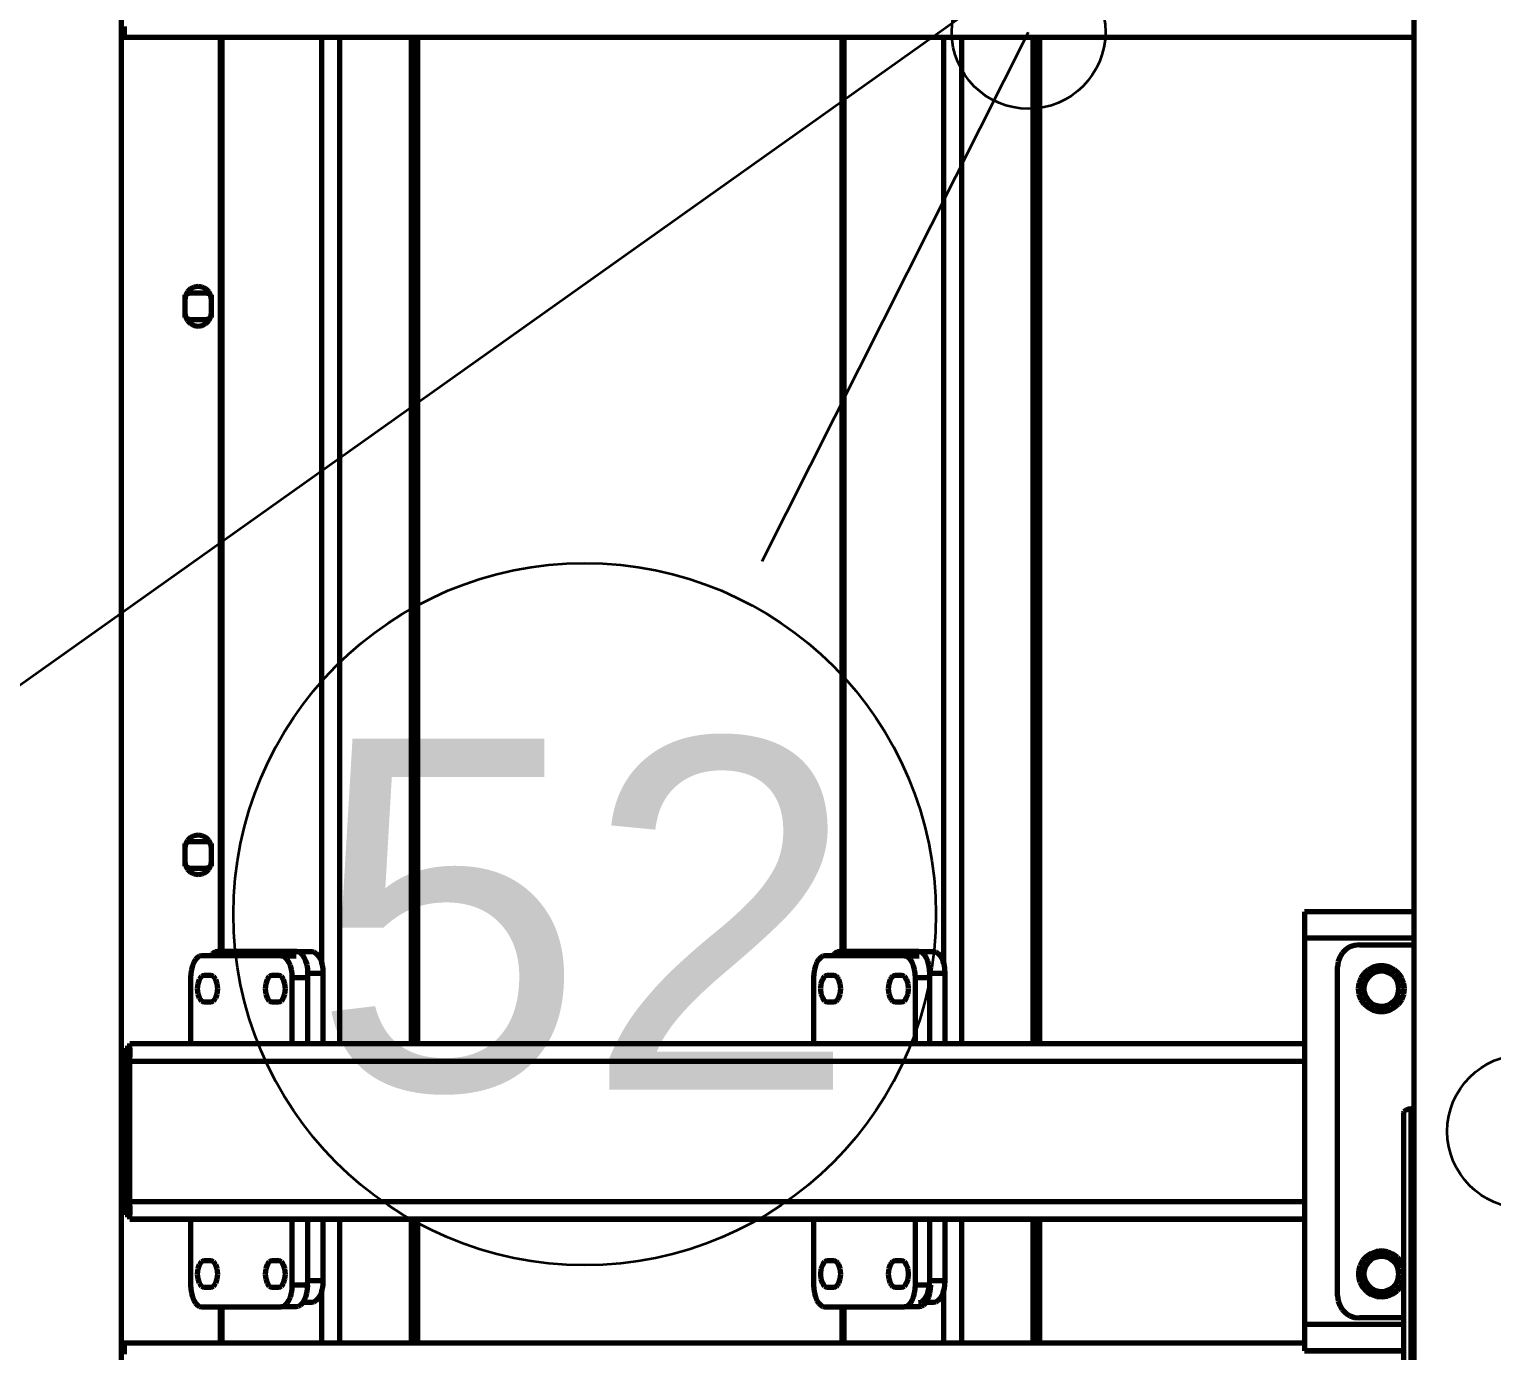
# Model space of a CAD drawing. Header units: millimetres. Extents: x 0 to 594, y 0 to 420.
# Drawn here: x 31.16 to 44.49, y 304.38 to 316.43 of the extents above; entities that cross this region are included whole.
import ezdxf
from ezdxf.enums import TextEntityAlignment as Align

# ---------------------------------------------------------------- set-up
doc = ezdxf.new("R2010")
doc.units = ezdxf.units.MM
doc.styles.add('GOST', font='Arial')

msp = doc.modelspace()

# ---------------------------------------------------------------- linework, layer by layer
at = {"color": 7, "lineweight": 35}
for p, q in [((29.108, 309.049), (62.04, 332.45)), ((37.84, 311.576), (40.266, 316.4))]:
    msp.add_line(p, q, dxfattribs=at)
at = {"color": 1, "lineweight": 70}
for p, q in [((32.001, 326.4), (32.001, 301.4)), ((43.78, 285.38), (43.78, 322.38)), ((32.027, 316.45), (32.027, 316.35)), ((43.78, 316.35), (32.027, 316.35)), ((32.904, 308.02), (32.904, 316.35)), ((32.921, 308.02), (32.921, 316.35)), ((33.828, 307.908), (33.828, 316.35)), ((33.992, 307.18), (33.992, 316.35)), ((34.644, 307.18), (34.644, 316.35)), ((34.685, 307.18), (34.685, 316.35)), ((34.702, 307.18), (34.702, 316.35)), ((38.569, 308.02), (38.569, 316.35)), ((38.587, 308.02), (38.587, 316.35)), ((39.493, 307.908), (39.493, 316.35)), ((39.658, 307.18), (39.658, 316.35)), ((40.309, 307.18), (40.309, 316.35)), ((40.35, 307.18), (40.35, 316.35)), ((40.367, 307.18), (40.367, 316.35)), ((32.604, 314.031), (32.587, 313.998)), ((32.631, 314.058), (32.604, 314.031)), ((32.664, 314.075), (32.631, 314.058)), ((32.701, 314.08), (32.664, 314.075)), ((32.738, 314.075), (32.701, 314.08)), ((32.772, 314.058), (32.738, 314.075)), ((32.798, 314.031), (32.772, 314.058)), ((32.815, 313.998), (32.798, 314.031)), ((32.581, 314.004), (32.581, 313.96)), ((32.587, 313.998), (32.581, 313.96)), ((32.581, 313.96), (32.581, 313.84)), ((32.616, 314.018), (32.592, 314.01)), ((32.641, 314.02), (32.616, 314.018)), ((32.761, 314.02), (32.641, 314.02)), ((32.786, 314.018), (32.761, 314.02)), ((32.81, 314.01), (32.786, 314.018)), ((32.821, 313.96), (32.815, 313.998)), ((32.821, 313.96), (32.821, 314.004)), ((32.821, 313.84), (32.821, 313.96)), ((32.581, 313.84), (32.587, 313.803)), ((32.581, 313.84), (32.581, 313.797)), ((32.587, 313.803), (32.604, 313.77)), ((32.592, 313.791), (32.616, 313.783)), ((32.604, 313.77), (32.631, 313.743)), ((32.616, 313.783), (32.641, 313.78)), ((32.641, 313.78), (32.761, 313.78)), ((32.761, 313.78), (32.786, 313.783)), ((32.772, 313.743), (32.798, 313.77)), ((32.786, 313.783), (32.81, 313.791)), ((32.798, 313.77), (32.815, 313.803)), ((32.815, 313.803), (32.821, 313.84)), ((32.821, 313.797), (32.821, 313.84)), ((32.631, 313.743), (32.664, 313.726)), ((32.664, 313.726), (32.701, 313.72)), ((32.701, 313.72), (32.738, 313.726)), ((32.738, 313.726), (32.772, 313.743)), ((32.581, 309.004), (32.581, 308.96)), ((32.587, 308.998), (32.581, 308.96)), ((32.604, 309.031), (32.587, 308.998)), ((32.616, 309.018), (32.592, 309.01)), ((32.631, 309.058), (32.604, 309.031)), ((32.641, 309.02), (32.616, 309.018)), ((32.664, 309.075), (32.631, 309.058)), ((32.761, 309.02), (32.641, 309.02)), ((32.701, 309.08), (32.664, 309.075)), ((32.738, 309.075), (32.701, 309.08)), ((32.772, 309.058), (32.738, 309.075)), ((32.786, 309.018), (32.761, 309.02)), ((32.798, 309.031), (32.772, 309.058)), ((32.81, 309.01), (32.786, 309.018)), ((32.815, 308.998), (32.798, 309.031)), ((32.821, 308.96), (32.815, 308.998)), ((32.821, 308.96), (32.821, 309.004)), ((32.581, 308.96), (32.581, 308.84)), ((32.581, 308.84), (32.587, 308.803)), ((32.581, 308.84), (32.581, 308.797)), ((32.815, 308.803), (32.821, 308.84)), ((32.821, 308.84), (32.821, 308.96)), ((32.821, 308.797), (32.821, 308.84)), ((32.587, 308.803), (32.604, 308.77)), ((32.592, 308.791), (32.616, 308.783)), ((32.604, 308.77), (32.631, 308.743)), ((32.616, 308.783), (32.641, 308.78)), ((32.631, 308.743), (32.664, 308.726)), ((32.641, 308.78), (32.761, 308.78)), ((32.664, 308.726), (32.701, 308.72)), ((32.701, 308.72), (32.738, 308.726)), ((32.738, 308.726), (32.772, 308.743)), ((32.761, 308.78), (32.786, 308.783)), ((32.772, 308.743), (32.798, 308.77)), ((32.786, 308.783), (32.81, 308.791)), ((32.798, 308.77), (32.815, 308.803)), ((42.78, 308.38), (42.78, 308.379)), ((43.78, 308.38), (42.78, 308.38)), ((42.78, 308.379), (42.78, 308.374)), ((42.78, 308.374), (42.78, 308.367)), ((42.78, 308.367), (42.78, 308.357)), ((42.78, 308.357), (42.78, 308.344)), ((42.78, 308.344), (42.78, 308.328)), ((42.78, 308.328), (42.78, 308.31)), ((42.78, 308.31), (42.78, 308.29)), ((42.78, 308.29), (42.78, 308.268)), ((42.78, 308.268), (42.78, 308.245)), ((42.78, 308.245), (42.78, 308.22)), ((42.78, 308.22), (42.78, 308.194)), ((42.78, 308.194), (42.78, 308.167)), ((42.78, 308.167), (42.78, 308.14)), ((42.78, 308.14), (42.78, 304.62)), ((43.78, 308.14), (42.78, 308.14)), ((43.155, 308.037), (43.124, 308.005)), ((43.193, 308.061), (43.155, 308.037)), ((43.235, 308.075), (43.193, 308.061)), ((43.28, 308.08), (43.235, 308.075)), ((43.28, 308.08), (43.78, 308.08)), ((32.662, 307.922), (32.649, 307.892)), ((32.677, 307.947), (32.662, 307.922)), ((32.695, 307.965), (32.677, 307.947)), ((32.714, 307.977), (32.695, 307.965)), ((32.734, 307.98), (32.714, 307.977)), ((33.455, 307.98), (32.734, 307.98)), ((32.829, 307.998), (32.815, 307.98)), ((32.844, 308.01), (32.829, 307.998)), ((32.86, 308.018), (32.844, 308.01)), ((32.877, 308.02), (32.86, 308.018)), ((32.872, 307.98), (32.872, 307.98)), ((33.598, 308.02), (32.877, 308.02)), ((33.014, 308.02), (33.014, 308.02)), ((33.476, 307.977), (33.455, 307.98)), ((33.455, 307.98), (33.593, 307.98)), ((33.495, 307.965), (33.476, 307.977)), ((33.513, 307.947), (33.495, 307.965)), ((33.528, 307.922), (33.513, 307.947)), ((33.541, 307.892), (33.528, 307.922)), ((33.618, 308.017), (33.598, 308.02)), ((33.598, 308.02), (33.735, 308.02)), ((33.637, 308.005), (33.618, 308.017)), ((33.655, 307.987), (33.637, 308.005)), ((33.671, 307.962), (33.655, 307.987)), ((33.683, 307.932), (33.671, 307.962)), ((33.693, 307.897), (33.683, 307.932)), ((33.735, 308.02), (33.755, 308.017)), ((33.755, 308.017), (33.774, 308.005)), ((33.774, 308.005), (33.792, 307.987)), ((33.792, 307.987), (33.808, 307.962)), ((33.808, 307.962), (33.821, 307.932)), ((33.821, 307.932), (33.83, 307.897)), ((38.338, 307.922), (38.325, 307.892)), ((38.354, 307.947), (38.338, 307.922)), ((38.372, 307.965), (38.354, 307.947)), ((38.391, 307.977), (38.372, 307.965)), ((38.411, 307.98), (38.391, 307.977)), ((39.132, 307.98), (38.411, 307.98)), ((38.494, 307.998), (38.48, 307.98)), ((38.51, 308.01), (38.494, 307.998)), ((38.526, 308.018), (38.51, 308.01)), ((38.542, 308.02), (38.526, 308.018)), ((39.263, 308.02), (38.542, 308.02)), ((39.152, 307.977), (39.132, 307.98)), ((39.132, 307.98), (39.269, 307.98)), ((39.171, 307.965), (39.152, 307.977)), ((39.189, 307.947), (39.171, 307.965)), ((39.205, 307.922), (39.189, 307.947)), ((39.218, 307.892), (39.205, 307.922)), ((39.283, 308.017), (39.263, 308.02)), ((39.263, 308.02), (39.4, 308.02)), ((39.303, 308.005), (39.283, 308.017)), ((39.32, 307.987), (39.303, 308.005)), ((39.336, 307.962), (39.32, 307.987)), ((39.349, 307.932), (39.336, 307.962)), ((39.358, 307.897), (39.349, 307.932)), ((39.4, 308.02), (39.42, 308.017)), ((39.42, 308.017), (39.44, 308.005)), ((39.44, 308.005), (39.458, 307.987)), ((39.458, 307.987), (39.473, 307.962)), ((39.473, 307.962), (39.486, 307.932)), ((39.486, 307.932), (39.496, 307.897)), ((43.085, 307.925), (43.08, 307.88)), ((43.1, 307.967), (43.085, 307.925)), ((43.124, 308.005), (43.1, 307.967)), ((32.633, 307.819), (32.631, 307.78)), ((32.631, 307.78), (32.631, 307.18)), ((32.639, 307.857), (32.633, 307.819)), ((32.649, 307.892), (32.639, 307.857)), ((32.721, 307.78), (32.711, 307.765)), ((32.731, 307.791), (32.721, 307.78)), ((32.743, 307.798), (32.731, 307.791)), ((32.755, 307.8), (32.743, 307.798)), ((32.817, 307.8), (32.755, 307.8)), ((32.829, 307.798), (32.817, 307.8)), ((32.84, 307.791), (32.829, 307.798)), ((32.851, 307.78), (32.84, 307.791)), ((32.861, 307.765), (32.851, 307.78)), ((33.339, 307.78), (33.329, 307.765)), ((33.349, 307.791), (33.339, 307.78)), ((33.361, 307.798), (33.349, 307.791)), ((33.373, 307.8), (33.361, 307.798)), ((33.435, 307.8), (33.373, 307.8)), ((33.447, 307.798), (33.435, 307.8)), ((33.459, 307.791), (33.447, 307.798)), ((33.469, 307.78), (33.459, 307.791)), ((33.479, 307.765), (33.469, 307.78)), ((33.551, 307.857), (33.541, 307.892)), ((33.557, 307.819), (33.551, 307.857)), ((33.558, 307.78), (33.557, 307.819)), ((33.558, 307.18), (33.558, 307.78)), ((33.696, 307.78), (33.558, 307.78)), ((33.699, 307.859), (33.693, 307.897)), ((33.701, 307.82), (33.699, 307.859)), ((33.701, 307.18), (33.701, 307.82)), ((33.838, 307.82), (33.701, 307.82)), ((33.83, 307.897), (33.836, 307.859)), ((33.836, 307.859), (33.838, 307.82)), ((33.838, 307.82), (33.838, 307.18)), ((38.31, 307.819), (38.308, 307.78)), ((38.308, 307.78), (38.308, 307.18)), ((38.316, 307.857), (38.31, 307.819)), ((38.325, 307.892), (38.316, 307.857)), ((38.397, 307.78), (38.388, 307.765)), ((38.408, 307.791), (38.397, 307.78)), ((38.42, 307.798), (38.408, 307.791)), ((38.432, 307.8), (38.42, 307.798)), ((38.493, 307.8), (38.432, 307.8)), ((38.505, 307.798), (38.493, 307.8)), ((38.517, 307.791), (38.505, 307.798)), ((38.528, 307.78), (38.517, 307.791)), ((38.537, 307.765), (38.528, 307.78)), ((39.015, 307.78), (39.006, 307.765)), ((39.026, 307.791), (39.015, 307.78)), ((39.038, 307.798), (39.026, 307.791)), ((39.05, 307.8), (39.038, 307.798)), ((39.111, 307.8), (39.05, 307.8)), ((39.123, 307.798), (39.111, 307.8)), ((39.135, 307.791), (39.123, 307.798)), ((39.146, 307.78), (39.135, 307.791)), ((39.155, 307.765), (39.146, 307.78)), ((39.227, 307.857), (39.218, 307.892)), ((39.233, 307.819), (39.227, 307.857)), ((39.235, 307.78), (39.233, 307.819)), ((39.235, 307.18), (39.235, 307.78)), ((39.366, 307.78), (39.235, 307.78)), ((39.364, 307.859), (39.358, 307.897)), ((39.366, 307.82), (39.364, 307.859)), ((39.366, 307.18), (39.366, 307.82)), ((39.503, 307.82), (39.366, 307.82)), ((39.496, 307.897), (39.501, 307.859)), ((39.501, 307.859), (39.503, 307.82)), ((39.503, 307.82), (39.503, 307.18)), ((43.08, 304.88), (43.08, 307.88)), ((43.294, 307.778), (43.276, 307.731)), ((43.323, 307.82), (43.294, 307.778)), ((43.361, 307.853), (43.323, 307.82)), ((43.348, 307.788), (43.324, 307.748)), ((43.356, 307.781), (43.333, 307.744)), ((43.382, 307.819), (43.348, 307.788)), ((43.388, 307.811), (43.356, 307.781)), ((43.406, 307.877), (43.361, 307.853)), ((43.423, 307.841), (43.382, 307.819)), ((43.426, 307.831), (43.388, 307.811)), ((43.455, 307.889), (43.406, 307.877)), ((43.468, 307.85), (43.423, 307.841)), ((43.469, 307.84), (43.426, 307.831)), ((43.505, 307.889), (43.455, 307.889)), ((43.515, 307.847), (43.468, 307.85)), ((43.513, 307.837), (43.469, 307.84)), ((43.554, 307.877), (43.505, 307.889)), ((43.554, 307.823), (43.513, 307.837)), ((43.558, 307.831), (43.515, 307.847)), ((43.599, 307.853), (43.554, 307.877)), ((43.589, 307.797), (43.554, 307.823)), ((43.596, 307.805), (43.558, 307.831)), ((43.617, 307.764), (43.589, 307.797)), ((43.625, 307.769), (43.596, 307.805)), ((43.637, 307.82), (43.599, 307.853)), ((43.644, 307.726), (43.625, 307.769)), ((43.666, 307.778), (43.637, 307.82)), ((43.684, 307.731), (43.666, 307.778)), ((32.698, 307.726), (32.693, 307.68)), ((32.693, 307.68), (32.698, 307.635)), ((32.711, 307.765), (32.698, 307.726)), ((32.698, 307.635), (32.711, 307.596)), ((32.874, 307.726), (32.861, 307.765)), ((32.861, 307.596), (32.874, 307.635)), ((32.879, 307.68), (32.874, 307.726)), ((32.874, 307.635), (32.879, 307.68)), ((33.316, 307.726), (33.311, 307.68)), ((33.311, 307.68), (33.316, 307.635)), ((33.329, 307.765), (33.316, 307.726)), ((33.316, 307.635), (33.329, 307.596)), ((33.492, 307.726), (33.479, 307.765)), ((33.479, 307.596), (33.492, 307.635)), ((33.497, 307.68), (33.492, 307.726)), ((33.492, 307.635), (33.497, 307.68)), ((38.374, 307.726), (38.37, 307.68)), ((38.37, 307.68), (38.374, 307.635)), ((38.388, 307.765), (38.374, 307.726)), ((38.374, 307.635), (38.388, 307.596)), ((38.55, 307.726), (38.537, 307.765)), ((38.537, 307.596), (38.55, 307.635)), ((38.555, 307.68), (38.55, 307.726)), ((38.55, 307.635), (38.555, 307.68)), ((38.993, 307.726), (38.988, 307.68)), ((38.988, 307.68), (38.993, 307.635)), ((39.006, 307.765), (38.993, 307.726)), ((38.993, 307.635), (39.006, 307.596)), ((39.169, 307.726), (39.155, 307.765)), ((39.155, 307.596), (39.169, 307.635)), ((39.173, 307.68), (39.169, 307.726)), ((39.169, 307.635), (39.173, 307.68)), ((43.276, 307.731), (43.27, 307.68)), ((43.27, 307.68), (43.276, 307.63)), ((43.324, 307.748), (43.312, 307.704)), ((43.312, 307.704), (43.312, 307.657)), ((43.312, 307.657), (43.324, 307.613)), ((43.333, 307.744), (43.321, 307.702)), ((43.321, 307.702), (43.321, 307.659)), ((43.321, 307.659), (43.333, 307.617)), ((43.634, 307.724), (43.617, 307.764)), ((43.617, 307.597), (43.634, 307.637)), ((43.625, 307.592), (43.644, 307.635)), ((43.64, 307.68), (43.634, 307.724)), ((43.634, 307.637), (43.64, 307.68)), ((43.65, 307.68), (43.644, 307.726)), ((43.644, 307.635), (43.65, 307.68)), ((43.69, 307.68), (43.684, 307.731)), ((43.684, 307.63), (43.69, 307.68)), ((32.711, 307.596), (32.721, 307.581)), ((32.721, 307.581), (32.731, 307.57)), ((32.731, 307.57), (32.743, 307.563)), ((32.743, 307.563), (32.755, 307.56)), ((32.755, 307.56), (32.817, 307.56)), ((32.817, 307.56), (32.829, 307.563)), ((32.829, 307.563), (32.84, 307.57)), ((32.84, 307.57), (32.851, 307.581)), ((32.851, 307.581), (32.861, 307.596)), ((33.329, 307.596), (33.339, 307.581)), ((33.339, 307.581), (33.349, 307.57)), ((33.349, 307.57), (33.361, 307.563)), ((33.361, 307.563), (33.373, 307.56)), ((33.373, 307.56), (33.435, 307.56)), ((33.435, 307.56), (33.447, 307.563)), ((33.447, 307.563), (33.459, 307.57)), ((33.459, 307.57), (33.469, 307.581)), ((33.469, 307.581), (33.479, 307.596)), ((38.388, 307.596), (38.397, 307.581)), ((38.397, 307.581), (38.408, 307.57)), ((38.408, 307.57), (38.42, 307.563)), ((38.42, 307.563), (38.432, 307.56)), ((38.432, 307.56), (38.493, 307.56)), ((38.493, 307.56), (38.505, 307.563)), ((38.505, 307.563), (38.517, 307.57)), ((38.517, 307.57), (38.528, 307.581)), ((38.528, 307.581), (38.537, 307.596)), ((39.006, 307.596), (39.015, 307.581)), ((39.015, 307.581), (39.026, 307.57)), ((39.026, 307.57), (39.038, 307.563)), ((39.038, 307.563), (39.05, 307.56)), ((39.05, 307.56), (39.111, 307.56)), ((39.111, 307.56), (39.123, 307.563)), ((39.123, 307.563), (39.135, 307.57)), ((39.135, 307.57), (39.146, 307.581)), ((39.146, 307.581), (39.155, 307.596)), ((43.276, 307.63), (43.294, 307.583)), ((43.294, 307.583), (43.323, 307.541)), ((43.323, 307.541), (43.361, 307.508)), ((43.324, 307.613), (43.348, 307.573)), ((43.333, 307.617), (43.356, 307.58)), ((43.348, 307.573), (43.382, 307.542)), ((43.356, 307.58), (43.388, 307.55)), ((43.361, 307.508), (43.406, 307.484)), ((43.382, 307.542), (43.423, 307.52)), ((43.388, 307.55), (43.426, 307.53)), ((43.423, 307.52), (43.468, 307.511)), ((43.426, 307.53), (43.469, 307.521)), ((43.468, 307.511), (43.515, 307.514)), ((43.469, 307.521), (43.513, 307.524)), ((43.513, 307.524), (43.554, 307.538)), ((43.515, 307.514), (43.558, 307.53)), ((43.554, 307.538), (43.589, 307.564)), ((43.554, 307.484), (43.599, 307.508)), ((43.558, 307.53), (43.596, 307.556)), ((43.589, 307.564), (43.617, 307.597)), ((43.596, 307.556), (43.625, 307.592)), ((43.599, 307.508), (43.637, 307.541)), ((43.637, 307.541), (43.666, 307.583)), ((43.666, 307.583), (43.684, 307.63)), ((43.406, 307.484), (43.455, 307.472)), ((43.455, 307.472), (43.505, 307.472)), ((43.505, 307.472), (43.554, 307.484)), ((32.037, 307.14), (32.077, 307.14)), ((32.037, 307.138), (32.037, 307.14)), ((32.037, 307.14), (32.037, 307.14)), ((32.037, 307.136), (32.037, 307.138)), ((32.037, 307.133), (32.037, 307.136)), ((32.037, 307.128), (32.037, 307.133)), ((32.037, 307.123), (32.037, 307.128)), ((32.037, 307.117), (32.037, 307.123)), ((32.037, 307.11), (32.037, 307.117)), ((32.037, 307.103), (32.037, 307.11)), ((32.037, 307.095), (32.037, 307.103)), ((32.077, 307.179), (32.077, 307.18)), ((32.077, 307.18), (42.78, 307.18)), ((32.077, 307.176), (32.077, 307.179)), ((32.077, 307.172), (32.077, 307.176)), ((32.077, 307.165), (32.077, 307.172)), ((32.077, 307.156), (32.077, 307.165)), ((32.077, 307.146), (32.077, 307.156)), ((32.077, 307.134), (32.077, 307.146)), ((32.077, 307.14), (32.077, 307.14)), ((32.077, 307.14), (32.077, 307.138)), ((32.077, 307.138), (32.077, 307.136)), ((32.077, 307.136), (32.077, 307.133)), ((32.077, 307.12), (32.077, 307.134)), ((32.077, 307.133), (32.077, 307.128)), ((32.077, 307.128), (32.077, 307.123)), ((32.077, 307.123), (32.077, 307.117)), ((32.077, 307.106), (32.077, 307.12)), ((32.077, 307.117), (32.077, 307.11)), ((32.077, 307.11), (32.077, 307.103)), ((32.077, 307.09), (32.077, 307.106)), ((32.077, 307.103), (32.077, 307.095)), ((32.815, 307.18), (42.78, 307.18)), ((36.957, 307.18), (39.101, 307.18)), ((32.037, 307.087), (32.037, 307.095)), ((32.037, 307.078), (32.037, 307.087)), ((32.037, 307.069), (32.037, 307.078)), ((32.037, 307.06), (32.037, 307.069)), ((32.037, 305.7), (32.037, 307.06)), ((32.077, 307.06), (32.037, 307.06)), ((32.077, 307.095), (32.077, 307.087)), ((32.077, 307.073), (32.077, 307.09)), ((32.077, 307.087), (32.077, 307.078)), ((32.077, 307.078), (32.077, 307.069)), ((32.077, 307.056), (32.077, 307.073)), ((32.077, 307.069), (32.077, 307.06)), ((32.077, 307.038), (32.077, 307.056)), ((32.077, 307.02), (32.077, 307.038)), ((32.077, 305.74), (32.077, 307.02)), ((32.077, 307.02), (42.78, 307.02)), ((43.701, 306.574), (43.685, 306.562)), ((43.723, 306.582), (43.701, 306.574)), ((43.75, 306.585), (43.723, 306.582)), ((43.78, 306.585), (43.75, 306.585)), ((43.75, 285.38), (43.75, 306.585)), ((43.685, 306.562), (43.68, 306.548)), ((43.68, 306.548), (43.68, 285.38)), ((32.037, 305.692), (32.037, 305.7)), ((32.037, 305.7), (32.077, 305.7)), ((32.037, 305.683), (32.037, 305.692)), ((32.037, 305.674), (32.037, 305.683)), ((32.037, 305.666), (32.037, 305.674)), ((32.037, 305.658), (32.037, 305.666)), ((32.037, 305.651), (32.037, 305.658)), ((32.037, 305.644), (32.037, 305.651)), ((32.037, 305.638), (32.037, 305.644)), ((32.037, 305.633), (32.037, 305.638)), ((32.077, 305.723), (32.077, 305.74)), ((32.077, 305.74), (42.78, 305.74)), ((32.077, 305.705), (32.077, 305.723)), ((32.077, 305.688), (32.077, 305.705)), ((32.077, 305.7), (32.077, 305.692)), ((32.077, 305.692), (32.077, 305.683)), ((32.077, 305.671), (32.077, 305.688)), ((32.077, 305.683), (32.077, 305.674)), ((32.077, 305.674), (32.077, 305.666)), ((32.077, 305.655), (32.077, 305.671)), ((32.077, 305.666), (32.077, 305.658)), ((32.077, 305.658), (32.077, 305.651)), ((32.077, 305.641), (32.077, 305.655)), ((32.077, 305.651), (32.077, 305.644)), ((32.077, 305.644), (32.077, 305.638)), ((32.077, 305.627), (32.077, 305.641)), ((32.077, 305.638), (32.077, 305.633)), ((32.037, 305.628), (32.037, 305.633)), ((32.037, 305.625), (32.037, 305.628)), ((32.037, 305.622), (32.037, 305.625)), ((32.037, 305.621), (32.037, 305.622)), ((32.037, 305.62), (32.037, 305.621)), ((32.077, 305.62), (32.037, 305.62)), ((32.077, 305.633), (32.077, 305.628)), ((32.077, 305.628), (32.077, 305.625)), ((32.077, 305.615), (32.077, 305.627)), ((32.077, 305.625), (32.077, 305.622)), ((32.077, 305.622), (32.077, 305.621)), ((32.077, 305.621), (32.077, 305.62)), ((32.077, 305.605), (32.077, 305.615)), ((32.077, 305.596), (32.077, 305.605)), ((32.077, 305.589), (32.077, 305.596)), ((32.077, 305.584), (32.077, 305.589)), ((32.077, 305.581), (32.077, 305.584)), ((32.077, 305.58), (32.077, 305.581)), ((32.077, 305.58), (42.78, 305.58)), ((32.815, 305.58), (32.077, 305.58)), ((32.631, 305.58), (32.631, 304.98)), ((32.815, 305.58), (32.815, 305.58)), ((32.815, 305.58), (32.815, 305.58)), ((32.815, 305.58), (32.815, 305.58)), ((32.815, 305.58), (32.815, 305.58)), ((32.815, 305.58), (32.815, 305.58)), ((32.815, 305.58), (32.815, 305.58)), ((32.815, 305.58), (32.815, 305.58)), ((32.815, 305.58), (32.815, 305.58)), ((32.815, 305.58), (32.815, 305.58)), ((32.815, 305.58), (32.815, 305.58)), ((32.815, 305.58), (32.815, 305.58)), ((32.815, 305.58), (32.815, 305.58)), ((32.815, 305.58), (32.815, 305.58)), ((32.815, 305.58), (32.815, 305.58)), ((42.78, 305.58), (32.815, 305.58)), ((33.425, 305.58), (33.425, 305.58)), ((33.558, 304.98), (33.558, 305.58)), ((33.701, 305.02), (33.701, 305.58)), ((33.838, 305.58), (33.838, 305.02)), ((33.992, 304.45), (33.992, 305.58)), ((34.644, 304.45), (34.644, 305.58)), ((34.685, 304.45), (34.685, 305.58)), ((34.702, 304.45), (34.702, 305.58)), ((36.491, 305.58), (36.491, 305.58)), ((36.491, 305.58), (36.491, 305.58)), ((36.491, 305.58), (36.491, 305.58)), ((36.491, 305.58), (36.491, 305.58)), ((36.491, 305.58), (36.491, 305.58)), ((36.491, 305.58), (36.491, 305.58)), ((36.491, 305.58), (36.491, 305.58)), ((36.491, 305.58), (36.491, 305.58)), ((36.491, 305.58), (36.491, 305.58)), ((36.491, 305.58), (36.491, 305.58)), ((36.491, 305.58), (36.491, 305.58)), ((36.491, 305.58), (36.491, 305.58)), ((36.491, 305.58), (36.491, 305.58)), ((36.491, 305.58), (36.491, 305.58)), ((38.308, 305.58), (38.308, 304.98)), ((38.442, 305.58), (38.442, 305.58)), ((39.101, 305.58), (39.101, 305.58)), ((39.235, 304.98), (39.235, 305.58)), ((39.366, 305.02), (39.366, 305.58)), ((39.503, 305.58), (39.503, 305.02)), ((39.658, 304.45), (39.658, 305.58)), ((40.309, 304.45), (40.309, 305.58)), ((40.35, 304.45), (40.35, 305.58)), ((40.367, 304.45), (40.367, 305.58)), ((40.96, 305.58), (40.494, 305.58)), ((40.494, 305.58), (40.494, 305.58)), ((40.494, 305.58), (40.494, 305.58)), ((40.494, 305.58), (40.494, 305.58)), ((40.494, 305.58), (40.494, 305.58)), ((40.494, 305.58), (40.494, 305.58)), ((40.494, 305.58), (40.494, 305.58)), ((40.494, 305.58), (40.494, 305.58)), ((40.494, 305.58), (40.494, 305.58)), ((40.494, 305.58), (40.494, 305.58)), ((40.494, 305.58), (40.494, 305.58)), ((40.494, 305.58), (40.494, 305.58)), ((40.494, 305.58), (40.494, 305.58)), ((40.494, 305.58), (40.494, 305.58)), ((40.494, 305.58), (40.494, 305.58)), ((43.343, 305.24), (43.309, 305.202)), ((43.386, 305.268), (43.343, 305.24)), ((43.423, 305.241), (43.382, 305.219)), ((43.435, 305.286), (43.386, 305.268)), ((43.468, 305.25), (43.423, 305.241)), ((43.469, 305.24), (43.426, 305.231)), ((43.486, 305.29), (43.435, 305.286)), ((43.515, 305.247), (43.468, 305.25)), ((43.513, 305.237), (43.469, 305.24)), ((43.537, 305.283), (43.486, 305.29)), ((43.554, 305.223), (43.513, 305.237)), ((43.558, 305.231), (43.515, 305.247)), ((43.585, 305.262), (43.537, 305.283)), ((43.626, 305.231), (43.585, 305.262)), ((32.698, 305.126), (32.693, 305.08)), ((32.711, 305.165), (32.698, 305.126)), ((32.721, 305.18), (32.711, 305.165)), ((32.731, 305.191), (32.721, 305.18)), ((32.743, 305.198), (32.731, 305.191)), ((32.755, 305.2), (32.743, 305.198)), ((32.817, 305.2), (32.755, 305.2)), ((32.829, 305.198), (32.817, 305.2)), ((32.84, 305.191), (32.829, 305.198)), ((32.851, 305.18), (32.84, 305.191)), ((32.861, 305.165), (32.851, 305.18)), ((32.874, 305.126), (32.861, 305.165)), ((32.879, 305.08), (32.874, 305.126)), ((33.316, 305.126), (33.311, 305.08)), ((33.329, 305.165), (33.316, 305.126)), ((33.339, 305.18), (33.329, 305.165)), ((33.349, 305.191), (33.339, 305.18)), ((33.361, 305.198), (33.349, 305.191)), ((33.373, 305.2), (33.361, 305.198)), ((33.435, 305.2), (33.373, 305.2)), ((33.447, 305.198), (33.435, 305.2)), ((33.459, 305.191), (33.447, 305.198)), ((33.469, 305.18), (33.459, 305.191)), ((33.479, 305.165), (33.469, 305.18)), ((33.492, 305.126), (33.479, 305.165)), ((33.497, 305.08), (33.492, 305.126)), ((38.374, 305.126), (38.37, 305.08)), ((38.388, 305.165), (38.374, 305.126)), ((38.397, 305.18), (38.388, 305.165)), ((38.408, 305.191), (38.397, 305.18)), ((38.42, 305.198), (38.408, 305.191)), ((38.432, 305.2), (38.42, 305.198)), ((38.493, 305.2), (38.432, 305.2)), ((38.505, 305.198), (38.493, 305.2)), ((38.517, 305.191), (38.505, 305.198)), ((38.528, 305.18), (38.517, 305.191)), ((38.537, 305.165), (38.528, 305.18)), ((38.55, 305.126), (38.537, 305.165)), ((38.555, 305.08), (38.55, 305.126)), ((38.993, 305.126), (38.988, 305.08)), ((39.006, 305.165), (38.993, 305.126)), ((39.015, 305.18), (39.006, 305.165)), ((39.026, 305.191), (39.015, 305.18)), ((39.038, 305.198), (39.026, 305.191)), ((39.05, 305.2), (39.038, 305.198)), ((39.111, 305.2), (39.05, 305.2)), ((39.123, 305.198), (39.111, 305.2)), ((39.135, 305.191), (39.123, 305.198)), ((39.146, 305.18), (39.135, 305.191)), ((39.155, 305.165), (39.146, 305.18)), ((39.169, 305.126), (39.155, 305.165)), ((39.173, 305.08), (39.169, 305.126)), ((43.284, 305.156), (43.272, 305.106)), ((43.272, 305.106), (43.272, 305.055)), ((43.309, 305.202), (43.284, 305.156)), ((43.324, 305.148), (43.312, 305.104)), ((43.312, 305.104), (43.312, 305.057)), ((43.333, 305.144), (43.321, 305.102)), ((43.348, 305.188), (43.324, 305.148)), ((43.356, 305.181), (43.333, 305.144)), ((43.382, 305.219), (43.348, 305.188)), ((43.388, 305.211), (43.356, 305.181)), ((43.426, 305.231), (43.388, 305.211)), ((43.589, 305.197), (43.554, 305.223)), ((43.596, 305.205), (43.558, 305.231)), ((43.617, 305.164), (43.589, 305.197)), ((43.625, 305.169), (43.596, 305.205)), ((43.634, 305.124), (43.617, 305.164)), ((43.644, 305.126), (43.625, 305.169)), ((43.658, 305.191), (43.626, 305.231)), ((43.64, 305.08), (43.634, 305.124)), ((43.65, 305.08), (43.644, 305.126)), ((43.68, 305.145), (43.658, 305.191)), ((32.631, 304.98), (32.633, 304.941)), ((32.693, 305.08), (32.698, 305.035)), ((32.698, 305.035), (32.711, 304.996)), ((32.711, 304.996), (32.721, 304.981)), ((32.721, 304.981), (32.731, 304.97)), ((32.731, 304.97), (32.743, 304.963)), ((32.829, 304.963), (32.84, 304.97)), ((32.84, 304.97), (32.851, 304.981)), ((32.851, 304.981), (32.861, 304.996)), ((32.861, 304.996), (32.874, 305.035)), ((32.874, 305.035), (32.879, 305.08)), ((33.311, 305.08), (33.316, 305.035)), ((33.316, 305.035), (33.329, 304.996)), ((33.329, 304.996), (33.339, 304.981)), ((33.339, 304.981), (33.349, 304.97)), ((33.349, 304.97), (33.361, 304.963)), ((33.447, 304.963), (33.459, 304.97)), ((33.459, 304.97), (33.469, 304.981)), ((33.469, 304.981), (33.479, 304.996)), ((33.479, 304.996), (33.492, 305.035)), ((33.492, 305.035), (33.497, 305.08)), ((33.557, 304.941), (33.558, 304.98)), ((33.558, 304.98), (33.696, 304.98)), ((33.696, 304.98), (33.694, 304.941)), ((33.695, 304.952), (33.701, 305.02)), ((33.701, 305.02), (33.838, 305.02)), ((33.836, 304.981), (33.83, 304.944)), ((33.838, 305.02), (33.836, 304.981)), ((38.308, 304.98), (38.31, 304.941)), ((38.37, 305.08), (38.374, 305.035)), ((38.374, 305.035), (38.388, 304.996)), ((38.388, 304.996), (38.397, 304.981)), ((38.397, 304.981), (38.408, 304.97)), ((38.408, 304.97), (38.42, 304.963)), ((38.505, 304.963), (38.517, 304.97)), ((38.517, 304.97), (38.528, 304.981)), ((38.528, 304.981), (38.537, 304.996)), ((38.537, 304.996), (38.55, 305.035)), ((38.55, 305.035), (38.555, 305.08)), ((38.988, 305.08), (38.993, 305.035)), ((38.993, 305.035), (39.006, 304.996)), ((39.006, 304.996), (39.015, 304.981)), ((39.015, 304.981), (39.026, 304.97)), ((39.026, 304.97), (39.038, 304.963)), ((39.123, 304.963), (39.135, 304.97)), ((39.135, 304.97), (39.146, 304.981)), ((39.146, 304.981), (39.155, 304.996)), ((39.155, 304.996), (39.169, 305.035)), ((39.169, 305.035), (39.173, 305.08)), ((39.233, 304.941), (39.235, 304.98)), ((39.235, 304.98), (39.364, 304.98)), ((39.358, 304.944), (39.364, 304.981)), ((39.364, 304.981), (39.366, 305.02)), ((39.366, 305.02), (39.503, 305.02)), ((39.372, 304.98), (39.37, 304.941)), ((39.501, 304.981), (39.496, 304.944)), ((39.503, 305.02), (39.501, 304.981)), ((43.272, 305.055), (43.284, 305.005)), ((43.284, 305.005), (43.309, 304.959)), ((43.312, 305.057), (43.324, 305.013)), ((43.321, 305.102), (43.321, 305.059)), ((43.321, 305.059), (43.333, 305.017)), ((43.324, 305.013), (43.348, 304.973)), ((43.333, 305.017), (43.356, 304.98)), ((43.348, 304.973), (43.382, 304.942)), ((43.356, 304.98), (43.388, 304.95)), ((43.589, 304.964), (43.617, 304.997)), ((43.596, 304.956), (43.625, 304.992)), ((43.617, 304.997), (43.634, 305.037)), ((43.625, 304.992), (43.644, 305.035)), ((43.626, 304.929), (43.658, 304.97)), ((43.634, 305.037), (43.64, 305.08)), ((43.644, 305.035), (43.65, 305.08)), ((43.658, 304.97), (43.68, 305.016)), ((32.633, 304.941), (32.639, 304.904)), ((32.639, 304.904), (32.649, 304.869)), ((32.649, 304.869), (32.662, 304.839)), ((32.662, 304.839), (32.677, 304.814)), ((32.743, 304.963), (32.755, 304.96)), ((32.755, 304.96), (32.817, 304.96)), ((32.817, 304.96), (32.829, 304.963)), ((33.361, 304.963), (33.373, 304.96)), ((33.373, 304.96), (33.435, 304.96)), ((33.435, 304.96), (33.447, 304.963)), ((33.513, 304.814), (33.528, 304.839)), ((33.528, 304.839), (33.541, 304.869)), ((33.541, 304.869), (33.551, 304.904)), ((33.551, 304.904), (33.557, 304.941)), ((33.665, 304.839), (33.65, 304.814)), ((33.678, 304.869), (33.665, 304.839)), ((33.688, 304.904), (33.678, 304.869)), ((33.694, 304.941), (33.688, 304.904)), ((33.792, 304.854), (33.774, 304.836)), ((33.808, 304.879), (33.792, 304.854)), ((33.821, 304.909), (33.808, 304.879)), ((33.83, 304.944), (33.821, 304.909)), ((33.828, 304.45), (33.828, 304.933)), ((38.31, 304.941), (38.316, 304.904)), ((38.316, 304.904), (38.325, 304.869)), ((38.325, 304.869), (38.338, 304.839)), ((38.338, 304.839), (38.354, 304.814)), ((38.42, 304.963), (38.432, 304.96)), ((38.432, 304.96), (38.493, 304.96)), ((38.493, 304.96), (38.505, 304.963)), ((39.038, 304.963), (39.05, 304.96)), ((39.05, 304.96), (39.111, 304.96)), ((39.111, 304.96), (39.123, 304.963)), ((39.189, 304.814), (39.205, 304.839)), ((39.205, 304.839), (39.218, 304.869)), ((39.218, 304.869), (39.227, 304.904)), ((39.227, 304.904), (39.233, 304.941)), ((39.303, 304.836), (39.32, 304.854)), ((39.32, 304.854), (39.336, 304.879)), ((39.342, 304.839), (39.326, 304.814)), ((39.336, 304.879), (39.349, 304.909)), ((39.355, 304.869), (39.342, 304.839)), ((39.349, 304.909), (39.358, 304.944)), ((39.364, 304.904), (39.355, 304.869)), ((39.37, 304.941), (39.364, 304.904)), ((39.458, 304.854), (39.44, 304.836)), ((39.473, 304.879), (39.458, 304.854)), ((39.486, 304.909), (39.473, 304.879)), ((39.496, 304.944), (39.486, 304.909)), ((39.493, 304.45), (39.493, 304.933)), ((43.08, 304.88), (43.085, 304.836)), ((43.309, 304.959), (43.343, 304.921)), ((43.343, 304.921), (43.386, 304.893)), ((43.382, 304.942), (43.423, 304.92)), ((43.386, 304.893), (43.435, 304.875)), ((43.388, 304.95), (43.426, 304.93)), ((43.423, 304.92), (43.468, 304.911)), ((43.426, 304.93), (43.469, 304.921)), ((43.435, 304.875), (43.486, 304.871)), ((43.468, 304.911), (43.515, 304.914)), ((43.469, 304.921), (43.513, 304.924)), ((43.486, 304.871), (43.537, 304.878)), ((43.513, 304.924), (43.554, 304.938)), ((43.515, 304.914), (43.558, 304.93)), ((43.537, 304.878), (43.585, 304.898)), ((43.554, 304.938), (43.589, 304.964)), ((43.558, 304.93), (43.596, 304.956)), ((43.585, 304.898), (43.626, 304.929)), ((32.677, 304.814), (32.695, 304.796)), ((32.695, 304.796), (32.714, 304.784)), ((32.714, 304.784), (32.734, 304.78)), ((32.734, 304.78), (33.455, 304.78)), ((32.872, 304.78), (32.872, 304.78)), ((32.904, 304.45), (32.904, 304.78)), ((32.921, 304.45), (32.921, 304.78)), ((33.455, 304.78), (33.476, 304.784)), ((33.593, 304.78), (33.455, 304.78)), ((33.476, 304.784), (33.495, 304.796)), ((33.495, 304.796), (33.513, 304.814)), ((33.613, 304.784), (33.593, 304.78)), ((33.632, 304.796), (33.613, 304.784)), ((33.65, 304.814), (33.632, 304.796)), ((33.735, 304.82), (33.654, 304.82)), ((33.755, 304.824), (33.735, 304.82)), ((33.774, 304.836), (33.755, 304.824)), ((38.354, 304.814), (38.372, 304.796)), ((38.372, 304.796), (38.391, 304.784)), ((38.391, 304.784), (38.411, 304.78)), ((38.411, 304.78), (39.132, 304.78)), ((38.548, 304.78), (38.548, 304.78)), ((38.569, 304.45), (38.569, 304.78)), ((38.587, 304.45), (38.587, 304.78)), ((39.132, 304.78), (39.152, 304.784)), ((39.269, 304.78), (39.132, 304.78)), ((39.152, 304.784), (39.171, 304.796)), ((39.171, 304.796), (39.189, 304.814)), ((39.263, 304.82), (39.283, 304.824)), ((39.289, 304.784), (39.269, 304.78)), ((39.283, 304.824), (39.303, 304.836)), ((39.309, 304.796), (39.289, 304.784)), ((39.326, 304.814), (39.309, 304.796)), ((39.4, 304.82), (39.331, 304.82)), ((39.42, 304.824), (39.4, 304.82)), ((39.44, 304.836), (39.42, 304.824)), ((43.085, 304.836), (43.1, 304.794)), ((43.1, 304.794), (43.124, 304.756)), ((43.124, 304.756), (43.155, 304.724)), ((43.155, 304.724), (43.193, 304.7)), ((42.78, 304.62), (42.78, 304.594)), ((43.68, 304.62), (42.78, 304.62)), ((42.78, 304.594), (42.78, 304.567)), ((43.193, 304.7), (43.235, 304.685)), ((43.235, 304.685), (43.28, 304.68)), ((43.68, 304.68), (43.28, 304.68)), ((42.78, 304.45), (32.027, 304.45)), ((32.027, 304.45), (32.027, 304.35)), ((42.78, 304.567), (42.78, 304.541)), ((42.78, 304.541), (42.78, 304.516)), ((42.78, 304.516), (42.78, 304.493)), ((42.78, 304.493), (42.78, 304.471)), ((42.78, 304.471), (42.78, 304.451)), ((42.78, 304.451), (42.78, 304.433)), ((42.78, 304.433), (42.78, 304.417)), ((42.78, 304.417), (42.78, 304.404)), ((42.78, 304.404), (42.78, 304.394)), ((42.78, 304.394), (42.78, 304.386)), ((42.78, 304.386), (42.78, 304.382)), ((42.78, 304.382), (42.78, 304.38)), ((42.78, 304.38), (43.68, 304.38)), ((43.68, 304.38), (42.78, 304.38))]:
    msp.add_line(p, q, dxfattribs=at)
at = {"color": 7, "lineweight": 35}
for centre, radius in [((40.266, 316.4), 0.7), ((36.222, 308.36), 3.2), ((44.78, 306.38), 0.7)]:
    msp.add_circle(centre, radius, dxfattribs=at)

# ---------------------------------------------------------------- texts
at = {"color": 7, "style": 'GOST'}
msp.add_text('52', height=3.2, dxfattribs=at).set_placement((36.222, 308.36), align=Align.MIDDLE)

doc.saveas('drawing.dxf')
